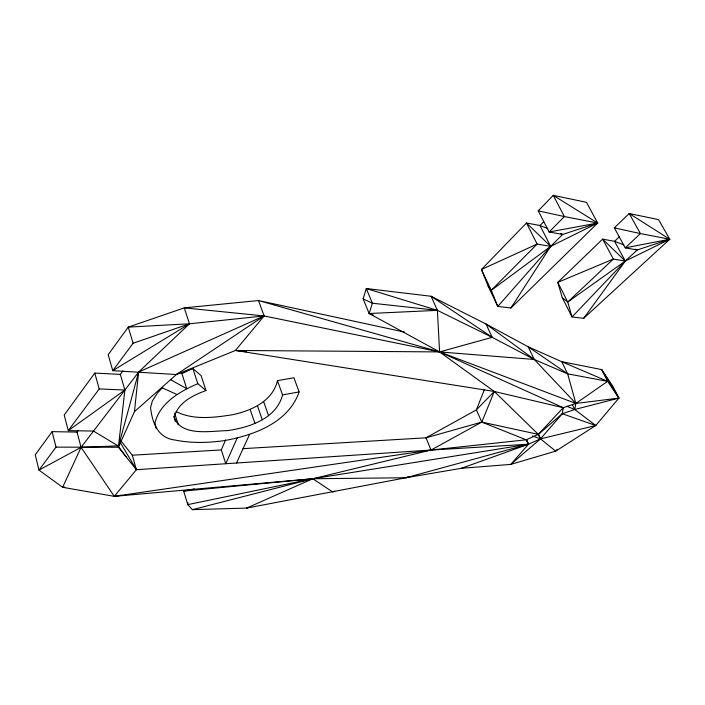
<?xml version="1.0" encoding="UTF-8"?>
<svg xmlns="http://www.w3.org/2000/svg" width="705" height="705" viewBox="0 0 705 705"><rect width="100%" height="100%" fill="white"/><g stroke="black" fill="none" stroke-linecap="round" stroke-linejoin="round"><path stroke-width="1.06" d="M187.909 502.524L187.786 504.621L192.377 509.653L246.618 508.093L405.992 477.743L461.387 468.296L510.755 464.392L555.672 451.147L595.76 425.52L618.928 398.105L613.13 386.692L601.656 369.587L561.691 361.665L528.186 346.807L485.992 324.027L431.134 296.267L366.274 288.539L363.128 298.92L369.156 313.513L439.585 351.918L563.26 407.71L575.853 403.445L618.928 398.105L601.656 369.587L607.604 381.334L618.928 398.105L574.76 409.508L562.282 413.738L538.338 434.386L526.203 439.805L431.055 450.046L114.289 496.338L62.639 487.296L38.986 470.103L35.25 454.796L52.108 431.654L77.039 432.086L78.334 430.367M526.309 439.435L528.503 444.229L431.055 450.046L136.418 469.689L118.396 447.27L134.435 411.685L138.647 372.037L189.486 323.78L264.111 315.946L439.585 351.918L534.249 359.462L567.675 373.853L607.604 381.334L575.853 403.445L574.76 409.508L595.76 425.52L540.524 438.863L528.503 444.229L461.387 468.296M526.265 439.523L528.503 444.229L510.755 464.392L540.524 438.863L562.282 413.738L563.26 407.71L494.302 391.469L235.435 350.464L176.417 374.531L134.435 411.685M162.688 387.442L157.241 393.293L152.395 400.881L150.544 407.613C152.28 422.797 157.876 438.069 175.078 440.043C191.381 443.322 208.204 442.934 224.595 440.572C253.994 435.285 288.486 422.656 299.123 391.927L293.914 377.765L277.435 380.647C272.87 401.101 251.05 410.909 232.315 414.769C213.941 417.651 193.276 420.286 176.109 411.57M277.435 380.647L282.564 394.906C276.386 418.814 249.235 427.53 227.398 430.64C210.777 430.825 180.365 437.232 173.756 416.311M133.095 343.264L128.248 327.129L189.486 323.78L133.095 343.264L112.774 370.654L189.486 323.78L184.252 307.873L264.111 315.946L176.417 374.531L112.774 370.654L108.182 354.677L128.248 327.129L184.252 307.873L258.497 300.541L264.111 315.946L138.647 372.037L118.458 446.406L124.891 390.032L120.344 374.39L122.934 370.945M373.245 315.091L369.156 313.513L372.39 303.229L366.274 288.539L437.4 310.35L492.169 337.325L534.249 359.462L575.853 403.445L567.675 373.853L561.691 361.665L607.604 381.334M484.273 389.909L476.395 409.887L425.97 437.814L242.969 448.653M237.197 437.981L225.776 463.731L221.299 449.94L225.609 439.929M236.527 463.018L249.623 434.298M512.843 305.309L510.922 307.997L497.792 306.455L488.124 286.045L481.427 269.513L526.468 223L539.986 225.494L547.864 228.596M120.344 374.39L94.778 373.077L64.217 415.033L68.279 430.614L93.509 431.072L118.026 445.842L126.706 457.598M52.108 431.654L56.03 447.129L38.986 470.103L81.066 447.34L138.647 372.037M99.211 388.94L68.279 430.614L124.891 390.032L99.211 388.94L94.778 373.077M585.027 316.571L583.705 318.316L572.028 316.959L562.264 297.642L557.778 282.37L602.625 239.136L614.575 241.321L623.828 244.864M120.617 440.44L132.284 455.21L136.418 469.689L114.289 496.338L81.066 447.34L77.039 432.086M241.982 351.205L235.435 350.464L264.111 315.946M563.26 407.71L538.338 434.386L481.806 422.101L425.97 437.814L431.055 450.046L481.806 422.101L494.302 391.469L439.585 351.918L258.497 300.541L404.644 332.117M557.17 449.552L555.672 451.147L540.524 438.863L532.39 435.981M560.687 233.646L562.652 234.43L549.125 231.98L538.241 210.848L553.249 195.347L586.49 202.317L597.69 223.044L510.922 307.997L550.675 246.362L562.652 234.43L597.69 223.044L553.249 195.347L564.414 216.567L597.69 223.044L550.675 246.362L491.288 290.293L497.792 306.455L550.675 246.362L539.986 225.494L543.661 221.74M491.288 290.293L537.131 244.071L550.675 246.362L526.468 223L537.131 244.071L481.427 269.513L491.288 290.293L488.124 286.045M635.135 249.2L637.188 249.984L625.247 247.852L614.319 227.874L629.212 213.518L658.558 219.616L669.75 239.242L583.705 318.316L625.309 261.062L637.188 249.984L669.75 239.242L629.212 213.518L640.404 233.575L669.75 239.242L625.309 261.062L567.745 302.031L572.028 316.959L625.309 261.062L614.575 241.321L619.246 236.862M567.745 302.031L613.359 259.061L625.309 261.062L602.625 239.136L613.359 259.061L557.778 282.37L567.745 302.031L562.264 297.642M175.281 421.246L174.32 417.219C177.695 402.74 193.126 395.17 205.992 390.561L197.814 383.687C180.198 391.275 160.097 402.661 155.029 422.577L156.087 428.358M176.417 374.531L178.18 373.245M180.022 372.487L181.916 373.579L192.914 368.574L201.11 375.606L205.992 390.561M431.055 450.046L312.8 478.748L246.618 508.093L248.689 507.371M116.457 495.994L114.289 496.338L312.8 478.748L405.992 477.743L408.01 476.897M334.805 491.226L332.769 492.011L312.8 478.748L183.688 491.094L187.786 504.621L312.8 478.748L528.503 444.229L526.203 439.805L481.806 422.101L476.395 409.887L494.302 391.469L538.338 434.386L540.524 438.863L538.303 434.077M567.675 373.853L528.186 346.807L534.249 359.462L485.992 324.027L492.169 337.325L439.585 351.918L235.435 350.464M405.992 477.743L528.503 444.229M192.377 509.653L312.8 478.748M183.688 491.094L194.421 488.926M669.75 239.242L625.247 247.852L640.404 233.575L614.319 227.874M597.69 223.044L549.125 231.98L564.414 216.567L538.241 210.848M282.564 394.906L299.123 391.927M118.616 495.659L120.784 495.315M64.807 487.058L62.639 487.296L81.066 447.34L118.026 445.842M132.284 455.21L221.299 449.94M369.156 313.513L437.4 310.35L439.585 351.918L575.853 403.445M118.396 447.27L56.03 447.129M244.168 351.451L246.353 351.698M562.282 413.738L595.76 425.52M566.723 406.203L574.76 409.508L572.407 404.67M161.656 387.591L177.025 394.536M363.128 298.92L372.39 303.229L437.4 310.35L431.134 296.267L492.169 337.325M170.663 379.731L186.737 388.719L181.916 373.579M120.308 442.599L136.418 469.689M263.617 401.612L268.561 415.712M257.44 405.754L262.33 419.854M250.108 409.341L254.954 423.449M192.914 368.574L197.814 383.687M174.62 413.015L178.268 424.807"/></g></svg>
